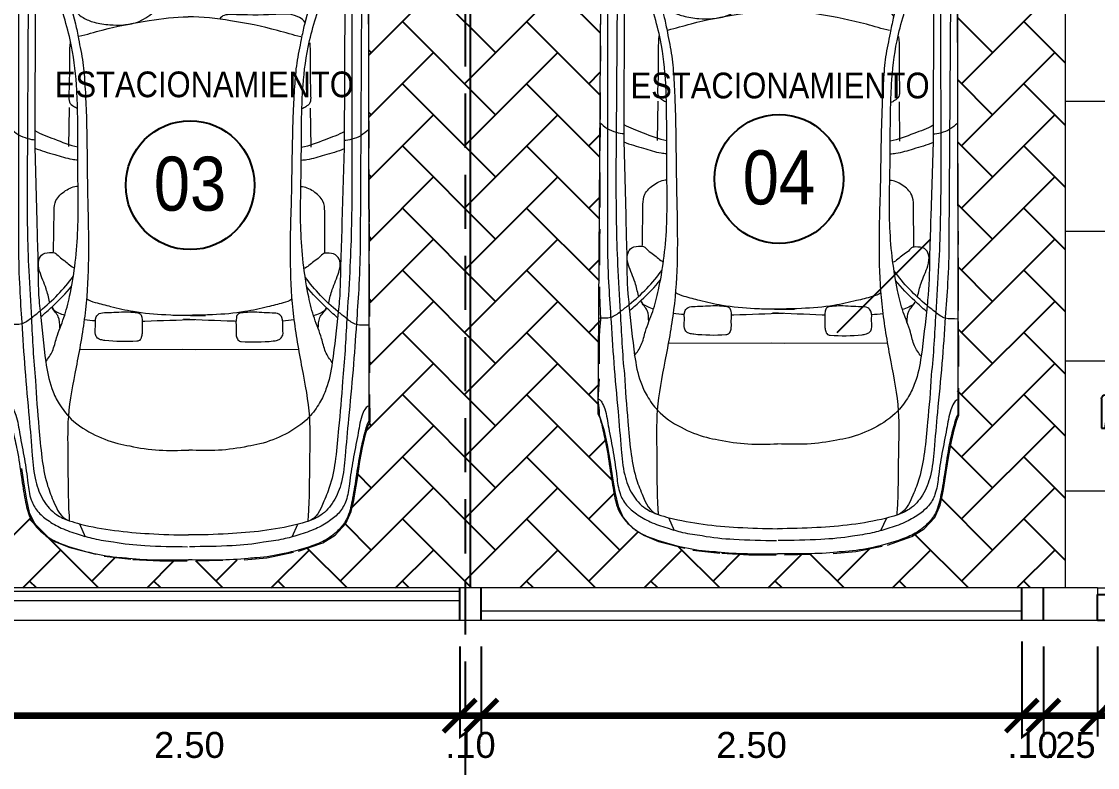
# Model space of a CAD drawing. Header units: millimetres. Extents: x 2204.1 to 2242.3, y 1175.1 to 1221.8.
# Drawn here: x 2216.669 to 2221.645, y 1188.809 to 1192.257 of the extents above; entities that cross this region are included whole.
import ezdxf
from ezdxf.enums import TextEntityAlignment as Align

# ---------------------------------------------------------------- set-up
doc = ezdxf.new("R2010")
doc.units = ezdxf.units.MM
doc.linetypes.add('HIDDEN', pattern=[0.375, 0.25, -0.125])
doc.linetypes.add('HIDDEN2', pattern=[0.1875, 0.125, -0.0625])
for name, color, linetype, lineweight in [('01', 1, 'Continuous', 5), ('CLOSETS', 253, 'Continuous', 18), ('mobiliario', 2, 'Continuous', 18), ('pozos de luz', 4, 'Continuous', 5), ('puertas', 2, 'Continuous', 13)]:
    doc.layers.add(name, color=color, linetype=linetype, lineweight=lineweight)
for name, color, linetype in [('04', 4, 'Continuous'), ('08', 5, 'Continuous'), ('DETALLES PUERTAS', 8, 'Continuous'), ('muros', 1, 'Continuous'), ('Textura LINEAS', 253, 'HIDDEN2')]:
    doc.layers.add(name, color=color, linetype=linetype)
doc.styles.add('ARVIM', font='framd.ttf', dxfattribs={"width": 0.9, "height": 0.2})
doc.styles.add('ROMAND', font='arial.ttf')
doc.dimstyles.new('ARVIM', dxfattribs={"dimscale": 0.12, "dimtxt": 1, "dimasz": 1.25, "dimexe": 0.8, "dimexo": 1, "dimtad": 2, "dimtih": 1, "dimtoh": 1, "dimzin": 4, "dimdsep": 46, "dimtxsty": 'ROMAND', "dimblk": 'ARCHTICK', "dimcen": 0, "dimdle": 1, "dimclrd": 1, "dimclre": 1, "dimclrt": 251, "dimadec": 0, "dimazin": 0, "dimtfac": 1, "dimtix": 1, "dimtmove": 0, "dimatfit": 3, "dimldrblk": 'ARCHTICK', "dimfxl": 1, "dimarcsym": 0})

# ---------------------------------------------------------------- blocks, each defined once
blk = doc.blocks.new('audi a4 p')
at = {"color": 0}
for p, q in [((-0.8495, 0.8592), (1.2533, 0.8665)), ((-0.8821, 0.7783), (0.1313, 0.7819)), ((-0.864, 0.8261), (0.4209, 0.8224)), ((-0.9255, 0.7452), (-0.0605, 0.7452)), ((-0.0605, 0.7452), (0.2978, 0.7341)), ((-1.2465, 0.7063), (-0.654, 0.5515)), ((0.4433, 0.6531), (0.2443, 0.6518)), ((-0.252, 0.5809), (-0.0633, 0.5835)), ((0.9108, 0.5278), (0.9108, -0.0304)), ((1.7514, 0.5246), (1.8134, 0.4971)), ((0.9108, -0.5278), (0.9108, 0.0304)), ((1.7514, -0.5246), (1.8134, -0.4971)), ((-1.2465, -0.7063), (-0.654, -0.5515)), ((-0.252, -0.5809), (-0.0633, -0.5835)), ((0.4433, -0.6531), (0.2443, -0.6518)), ((-0.9255, -0.7452), (-0.0605, -0.7452)), ((-0.0605, -0.7452), (0.2978, -0.7341)), ((-0.8821, -0.7783), (0.1313, -0.7819)), ((-0.864, -0.8261), (0.4209, -0.8224)), ((-0.8495, -0.8592), (1.2533, -0.8665))]:
    blk.add_line(p, q, dxfattribs=at)
for points, knots in [([(-0.1491, 0.8616), (-0.1389, 0.8499), (-0.1166, 0.8254), (-0.1026, 0.7842), (-0.0957, 0.7556), (-0.0959, 0.7427)], [1.808086, 1.808086, 1.808086, 1.808086, 2.918874, 4.131288, 5.10151, 5.10151, 5.10151, 5.10151]), ([(0.7927, 0.866), (0.791, 0.8458), (0.797, 0.8049), (0.7602, 0.7581), (0.6915, 0.6709), (0.6232, 0.6028), (0.5613, 0.5588)], [0, 0, 0, 0, 0.0597371, 0.1139981, 0.1672498, 0.3938869, 0.3938869, 0.3938869, 0.3938869]), ([(1.1815, 0.8634), (1.1847, 0.8567), (1.2004, 0.8437), (1.2477, 0.8252), (1.3308, 0.8133), (1.439, 0.7898), (1.5441, 0.7753), (1.6319, 0.7649), (1.6948, 0.7298), (1.7382, 0.6763), (1.776, 0.6104), (1.8014, 0.5342), (1.8258, 0.451), (1.8341, 0.3935), (1.838, 0.3618)], [0, 0, 0, 0, 0.0219205, 0.0572122, 0.1522539, 0.2718866, 0.3894011, 0.4710097, 0.5346344, 0.5986698, 0.6733118, 0.758696, 0.8351341, 0.9293726, 0.9293726, 0.9293726, 0.9293726]), ([(1.2533, 0.8665), (1.2693, 0.8564), (1.3191, 0.8448), (1.4094, 0.8219), (1.5212, 0.8071), (1.6299, 0.7894), (1.7168, 0.771), (1.7801, 0.7247), (1.8262, 0.6669), (1.8636, 0.5753), (1.894, 0.4633), (1.9118, 0.3601), (1.9146, 0.3017), (1.9155, 0.2882)], [0, 0, 0, 0, 0.056668, 0.14946, 0.28161, 0.392935, 0.481686, 0.542967, 0.622845, 0.69797, 0.833643, 0.965665, 1.00577, 1.00577, 1.00577, 1.00577]), ([(0.1313, 0.7819), (0.2661, 0.7819), (0.4773, 0.778), (0.7875, 0.7573), (0.9636, 0.7498), (1.0628, 0.7387)], [0, 0, 0, 0, 0.4042759, 0.6333827, 0.9326252, 0.9326252, 0.9326252, 0.9326252]), ([(0.4209, 0.8224), (0.4872, 0.8222), (0.6083, 0.8179), (0.8036, 0.8042), (1.0114, 0.7909), (1.2243, 0.7703), (1.4042, 0.7547), (1.54, 0.7434), (1.6397, 0.7047), (1.708, 0.6461), (1.7367, 0.5787), (1.7779, 0.4319), (1.798, 0.2378), (1.8037, 0.0635), (1.8037, 0)], [0, 0, 0, 0, 0.198873, 0.363323, 0.587433, 0.823543, 1.004622, 1.129816, 1.230113, 1.320655, 1.388577, 1.443334, 1.771447, 1.958652, 1.958652, 1.958652, 1.958652]), ([(0.9721, 0.6897), (0.9562, 0.6775), (0.9206, 0.6527), (0.8443, 0.6376), (0.7596, 0.5997), (0.644, 0.5716), (0.5088, 0.5488), (0.3031, 0.5312), (0.0626, 0.5395), (-0.1671, 0.5374), (-0.3629, 0.5435), (-0.5625, 0.5648), (-0.8317, 0.6525), (-1.0359, 0.7056), (-1.1563, 0.7374)], [0, 0, 0, 0, 0.05975, 0.126928, 0.230034, 0.336675, 0.482225, 0.641324, 0.954906, 1.203173, 1.330375, 1.542773, 1.802261, 2.175545, 2.175545, 2.175545, 2.175545]), ([(-0.1398, 0.7453), (-0.1223, 0.7165), (-0.0996, 0.6455), (-0.0685, 0.5775), (-0.0623, 0.5379)], [0, 0, 0, 0, 0.1000351, 0.2184418, 0.2184418, 0.2184418, 0.2184418]), ([(-0.0561, 0.745), (-0.0428, 0.7143), (-0.0272, 0.6537), (-0.0042, 0.5851), (-0.0005, 0.5472), (0, 0.538)], [0, 0, 0, 0, 2.528586, 4.711885, 5.408215, 5.408215, 5.408215, 5.408215]), ([(0.2978, 0.7341), (0.3572, 0.7339), (0.4833, 0.7274), (0.6276, 0.7286), (0.7927, 0.7108), (0.9345, 0.6972), (1.0594, 0.676), (1.1002, 0.6599)], [0, 0, 0, 0, 0.1783018, 0.3787173, 0.431954, 0.6762374, 0.8077184, 0.8077184, 0.8077184, 0.8077184]), ([(0.6843, 0.6718), (0.663, 0.677), (0.6122, 0.6887), (0.5499, 0.7196), (0.4887, 0.732), (0.4465, 0.7054), (0.4465, 0.6719), (0.4464, 0.6425), (0.4699, 0.6267), (0.4888, 0.5918), (0.5151, 0.5701), (0.5201, 0.551)], [0, 0, 0, 0, 0.0655106, 0.1550445, 0.2094604, 0.2438604, 0.287164, 0.3001388, 0.3275984, 0.3616951, 0.4200969, 0.4200969, 0.4200969, 0.4200969]), ([(1.0628, 0.7387), (1.1386, 0.7357), (1.2624, 0.7234), (1.4276, 0.7099), (1.5478, 0.689), (1.6484, 0.6493), (1.7266, 0.6146), (1.7369, 0.5742)], [0, 0, 0, 0, 0.2277977, 0.3719478, 0.4996814, 0.5863441, 0.709615, 0.709615, 0.709615, 0.709615]), ([(0.7552, 0.7137), (0.7395, 0.6947), (0.693, 0.6434), (0.6428, 0.5939), (0.6076, 0.5661)], [0, 0, 0, 0, 1.868162, 5.271297, 5.271297, 5.271297, 5.271297]), ([(0.2443, 0.6518), (0.2281, 0.6517), (0.1881, 0.6463), (0.1468, 0.5992), (0.1262, 0.5577), (0.1267, 0.5363)], [0, 0, 0, 0, 0.0486628, 0.1144515, 0.1777721, 0.1777721, 0.1777721, 0.1777721]), ([(0.7116, 0.6594), (0.7237, 0.6549), (0.736, 0.6315), (0.7446, 0.6091), (0.7479, 0.5992)], [0, 0, 0, 0, 0.983949, 1.771691, 1.771691, 1.771691, 1.771691]), ([(0.8083, 0.6219), (0.7905, 0.6234), (0.7521, 0.6214), (0.7277, 0.6524), (0.7116, 0.6594)], [0, 0, 0, 0, 0.0535488, 0.1060573, 0.1060573, 0.1060573, 0.1060573]), ([(1.1002, 0.6599), (1.1232, 0.6526), (1.1709, 0.629), (1.2528, 0.5714), (1.3203, 0.4695), (1.3613, 0.3665), (1.3735, 0.3037), (1.3765, 0.2843)], [0, 0, 0, 0, 0.0720749, 0.1581284, 0.2958089, 0.4262456, 0.4842292, 0.4842292, 0.4842292, 0.4842292]), ([(-0.654, 0.5515), (-0.6303, 0.5453), (-0.5683, 0.5342), (-0.4694, 0.5124), (-0.352, 0.5037), (-0.1449, 0.4936), (0.1408, 0.4931), (0.4689, 0.4808), (0.7523, 0.4976), (0.9949, 0.5425), (1.2253, 0.5883), (1.465, 0.5795), (1.6324, 0.5819), (1.7289, 0.5745), (1.7369, 0.5742)], [0, 0, 0, 0, 0.073325, 0.188896, 0.303039, 0.425821, 0.811242, 1.159737, 1.41058, 1.660623, 1.899627, 2.11145, 2.377727, 2.401703, 2.401703, 2.401703, 2.401703]), ([(-0.5666, 0.5771), (-0.5241, 0.5811), (-0.4371, 0.5785), (-0.3441, 0.5811), (-0.2767, 0.5835), (-0.2582, 0.561), (-0.2507, 0.5465), (-0.248, 0.5402)], [0, 0, 0, 0, 3.267856, 6.568708, 7.399663, 8.099385, 8.621705, 8.621705, 8.621705, 8.621705]), ([(-0.6654, 0.5528), (-0.6749, 0.5472), (-0.6928, 0.5238), (-0.7075, 0.4718), (-0.6961, 0.3601), (-0.6996, 0.2589), (-0.7009, 0.1651), (-0.687, 0.1489), (-0.6793, 0.1423)], [0, 0, 0, 0, 0.842998, 2.122875, 3.997599, 9.174838, 10.012722, 10.751336, 10.751336, 10.751336, 10.751336]), ([(-0.5943, 0.5339), (-0.6034, 0.4964), (-0.6368, 0.3857), (-0.6729, 0.205), (-0.6896, 0.0597), (-0.6896, -0.0089)], [0, 0, 0, 0, 0.1139079, 0.3411539, 0.543502, 0.543502, 0.543502, 0.543502]), ([(0.6677, 0.4949), (0.677, 0.4828), (0.6893, 0.4424), (0.7081, 0.3673), (0.7341, 0.2545), (0.7467, 0.1012), (0.7474, -0.0151), (0.7478, -0.079)], [0, 0, 0, 0, 0.0451009, 0.1211996, 0.2308505, 0.385263, 0.5739042, 0.5739042, 0.5739042, 0.5739042]), ([(0.731, 0.3011), (0.731, 0.334), (0.7358, 0.3761), (0.7345, 0.4305), (0.7624, 0.4556), (0.8001, 0.4473), (0.8355, 0.4559), (0.8582, 0.4423), (0.8669, 0.4245), (0.8749, 0.3609), (0.8757, 0.301), (0.8709, 0.2388), (0.8551, 0.2286), (0.8321, 0.2252), (0.7988, 0.2275), (0.7673, 0.2233), (0.735, 0.2342), (0.7335, 0.2669), (0.731, 0.2875), (0.731, 0.3011)], [0, 0, 0, 0, 0.0969044, 0.1295913, 0.1506192, 0.1985921, 0.2360698, 0.2557908, 0.2719711, 0.2929882, 0.44406, 0.4519132, 0.4720918, 0.4918599, 0.5228758, 0.5707096, 0.5892096, 0.6145759, 0.654681, 0.654681, 0.654681, 0.654681]), ([(1.838, 0.3618), (1.8481, 0.3119), (1.8577, 0.1924), (1.8602, 0.0731), (1.8602, 0.0046)], [0, 0, 0, 0, 0.1502861, 0.3522699, 0.3522699, 0.3522699, 0.3522699]), ([(1.3765, 0.2843), (1.3861, 0.2377), (1.4005, 0.143), (1.3966, 0.0476), (1.3959, 0)], [0, 0, 0, 0, 0.140379, 0.2808468, 0.2808468, 0.2808468, 0.2808468]), ([(0.7753, 0.2256), (0.7752, 0.2214), (0.7726, 0.1372), (0.7693, 0.0529), (0.7662, -0.0272)], [11.235438, 11.235438, 11.235438, 11.235438, 11.552536, 17.586883, 17.586883, 17.586883, 17.586883]), ([(0.6677, -0.4949), (0.677, -0.4828), (0.6893, -0.4424), (0.7081, -0.3673), (0.7341, -0.2545), (0.7467, -0.1012), (0.7474, 0.0151), (0.7478, 0.079)], [0, 0, 0, 0, 0.0451009, 0.1211996, 0.2308505, 0.385263, 0.5739042, 0.5739042, 0.5739042, 0.5739042]), ([(0.4209, -0.8224), (0.4872, -0.8222), (0.6083, -0.8179), (0.8036, -0.8042), (1.0114, -0.7909), (1.2243, -0.7703), (1.4042, -0.7547), (1.54, -0.7434), (1.6397, -0.7047), (1.708, -0.6461), (1.7367, -0.5787), (1.7779, -0.4319), (1.798, -0.2378), (1.8037, -0.0635), (1.8037, 0)], [0, 0, 0, 0, 0.198873, 0.363323, 0.587433, 0.823543, 1.004622, 1.129816, 1.230113, 1.320655, 1.388577, 1.443334, 1.771447, 1.958652, 1.958652, 1.958652, 1.958652]), ([(0.7753, -0.2256), (0.7752, -0.2214), (0.7726, -0.1372), (0.7693, -0.0529), (0.7662, 0.0272)], [11.235438, 11.235438, 11.235438, 11.235438, 11.552536, 17.586883, 17.586883, 17.586883, 17.586883]), ([(1.3765, -0.2843), (1.3861, -0.2377), (1.4005, -0.143), (1.3966, -0.0476), (1.3959, 0)], [0, 0, 0, 0, 0.140379, 0.2808468, 0.2808468, 0.2808468, 0.2808468]), ([(-0.5943, -0.5339), (-0.6034, -0.4964), (-0.637, -0.3858), (-0.6709, -0.2107), (-0.6896, -0.0716), (-0.6896, -0.0089)], [0, 0, 0, 0, 0.1139079, 0.3411539, 0.5260188, 0.5260188, 0.5260188, 0.5260188]), ([(1.838, -0.3618), (1.8481, -0.3119), (1.8577, -0.1924), (1.8602, -0.0731), (1.8602, -0.0046)], [0, 0, 0, 0, 0.1502861, 0.3522699, 0.3522699, 0.3522699, 0.3522699]), ([(-0.8237, -0.2885), (-0.8261, -0.3017), (-0.8143, -0.2291), (-0.7974, -0.2089), (-0.7717, -0.1732), (-0.7424, -0.1637), (-0.7108, -0.1695), (-0.6898, -0.2049), (-0.6593, -0.2508), (-0.6482, -0.3162), (-0.6487, -0.3891), (-0.6581, -0.4558), (-0.6789, -0.5106), (-0.7046, -0.5443), (-0.7325, -0.5553), (-0.753, -0.5507), (-0.7716, -0.5441), (-0.7859, -0.5231), (-0.8109, -0.4874), (-0.8259, -0.4076), (-0.8351, -0.3761), (-0.8214, -0.2758), (-0.8237, -0.2885)], [0, 0, 0, 0, 0.03969, 0.089634, 0.13125, 0.1542862, 0.1797268, 0.2207266, 0.2680991, 0.3447665, 0.4095645, 0.4843001, 0.541515, 0.5817687, 0.6060665, 0.6262474, 0.6436722, 0.6634686, 0.6988791, 0.7758465, 0.8696394, 0.907731, 0.907731, 0.907731, 0.907731]), ([(0.731, -0.3011), (0.731, -0.334), (0.7358, -0.3761), (0.7345, -0.4305), (0.7624, -0.4556), (0.8001, -0.4473), (0.8355, -0.4559), (0.8582, -0.4423), (0.8669, -0.4245), (0.8749, -0.3609), (0.8757, -0.301), (0.8709, -0.2388), (0.8551, -0.2286), (0.8321, -0.2252), (0.7988, -0.2275), (0.7673, -0.2233), (0.735, -0.2342), (0.7335, -0.2669), (0.731, -0.2875), (0.731, -0.3011)], [0, 0, 0, 0, 0.0969044, 0.1295913, 0.1506192, 0.1985921, 0.2360698, 0.2557908, 0.2719711, 0.2929882, 0.44406, 0.4519132, 0.4720918, 0.4918599, 0.5228758, 0.5707096, 0.5892096, 0.6145759, 0.654681, 0.654681, 0.654681, 0.654681]), ([(1.1002, -0.6599), (1.1232, -0.6526), (1.1709, -0.629), (1.2528, -0.5714), (1.3203, -0.4695), (1.3613, -0.3665), (1.3735, -0.3037), (1.3765, -0.2843)], [0, 0, 0, 0, 0.0720749, 0.1581284, 0.2958089, 0.4262456, 0.4842292, 0.4842292, 0.4842292, 0.4842292]), ([(1.2533, -0.8665), (1.2693, -0.8564), (1.3191, -0.8448), (1.4094, -0.8219), (1.5212, -0.8071), (1.6299, -0.7894), (1.7168, -0.771), (1.7801, -0.7247), (1.8262, -0.6669), (1.8636, -0.5753), (1.894, -0.4633), (1.9118, -0.3601), (1.9146, -0.3017), (1.9155, -0.2882)], [0, 0, 0, 0, 0.056668, 0.14946, 0.28161, 0.392935, 0.481686, 0.542967, 0.622845, 0.69797, 0.833643, 0.965665, 1.00577, 1.00577, 1.00577, 1.00577]), ([(1.1815, -0.8634), (1.1847, -0.8567), (1.2004, -0.8437), (1.2477, -0.8252), (1.3308, -0.8133), (1.439, -0.7898), (1.5441, -0.7753), (1.6319, -0.7649), (1.6948, -0.7298), (1.7382, -0.6763), (1.776, -0.6104), (1.8014, -0.5342), (1.8258, -0.451), (1.8341, -0.3935), (1.838, -0.3618)], [0, 0, 0, 0, 0.0219205, 0.0572122, 0.1522539, 0.2718866, 0.3894011, 0.4710097, 0.5346344, 0.5986698, 0.6733118, 0.758696, 0.8351341, 0.9293726, 0.9293726, 0.9293726, 0.9293726]), ([(-0.654, -0.5515), (-0.6303, -0.5453), (-0.5683, -0.5342), (-0.4694, -0.5124), (-0.352, -0.5037), (-0.1449, -0.4936), (0.1408, -0.4931), (0.4689, -0.4808), (0.7523, -0.4976), (0.9949, -0.5425), (1.2253, -0.5883), (1.465, -0.5795), (1.6324, -0.5819), (1.7289, -0.5745), (1.7369, -0.5742)], [0, 0, 0, 0, 0.073325, 0.188896, 0.303039, 0.425821, 0.811242, 1.159737, 1.41058, 1.660623, 1.899627, 2.11145, 2.377727, 2.401703, 2.401703, 2.401703, 2.401703]), ([(0.9721, -0.6897), (0.9562, -0.6775), (0.9206, -0.6527), (0.8443, -0.6376), (0.7596, -0.5997), (0.644, -0.5716), (0.5088, -0.5488), (0.3031, -0.5312), (0.0626, -0.5395), (-0.1671, -0.5374), (-0.3629, -0.5435), (-0.5625, -0.5648), (-0.8317, -0.6525), (-1.0359, -0.7056), (-1.1563, -0.7374)], [0, 0, 0, 0, 0.05975, 0.126928, 0.230034, 0.336675, 0.482225, 0.641324, 0.954906, 1.203173, 1.330375, 1.542773, 1.802261, 2.175545, 2.175545, 2.175545, 2.175545]), ([(-0.5666, -0.5771), (-0.5241, -0.5811), (-0.4371, -0.5785), (-0.3441, -0.5811), (-0.2767, -0.5835), (-0.2582, -0.561), (-0.2507, -0.5465), (-0.248, -0.5402)], [0, 0, 0, 0, 3.267856, 6.568708, 7.399663, 8.099385, 8.621705, 8.621705, 8.621705, 8.621705]), ([(-0.1398, -0.7453), (-0.1223, -0.7165), (-0.0996, -0.6455), (-0.0685, -0.5775), (-0.0623, -0.5379)], [0, 0, 0, 0, 0.1000351, 0.2184418, 0.2184418, 0.2184418, 0.2184418]), ([(-0.0561, -0.745), (-0.0428, -0.7143), (-0.0272, -0.6537), (-0.0042, -0.5851), (-0.0005, -0.5472), (0, -0.538)], [0, 0, 0, 0, 2.528586, 4.711885, 5.408215, 5.408215, 5.408215, 5.408215]), ([(0.2443, -0.6518), (0.2281, -0.6517), (0.1881, -0.6463), (0.1468, -0.5992), (0.1262, -0.5577), (0.1267, -0.5363)], [0, 0, 0, 0, 0.0486628, 0.1144515, 0.1777721, 0.1777721, 0.1777721, 0.1777721]), ([(0.6843, -0.6718), (0.663, -0.677), (0.6122, -0.6887), (0.5499, -0.7196), (0.4887, -0.732), (0.4465, -0.7054), (0.4465, -0.6719), (0.4464, -0.6425), (0.4699, -0.6267), (0.4888, -0.5918), (0.5151, -0.5701), (0.5201, -0.551)], [0, 0, 0, 0, 0.0655106, 0.1550445, 0.2094604, 0.2438604, 0.287164, 0.3001388, 0.3275984, 0.3616951, 0.4200969, 0.4200969, 0.4200969, 0.4200969]), ([(0.7927, -0.866), (0.791, -0.8458), (0.797, -0.8049), (0.7602, -0.7581), (0.6915, -0.6709), (0.6232, -0.6028), (0.5613, -0.5588)], [0, 0, 0, 0, 0.0597371, 0.1139981, 0.1672498, 0.3938869, 0.3938869, 0.3938869, 0.3938869]), ([(0.7552, -0.7137), (0.7395, -0.6947), (0.693, -0.6434), (0.6428, -0.5939), (0.6076, -0.5661)], [0, 0, 0, 0, 1.868162, 5.271297, 5.271297, 5.271297, 5.271297]), ([(0.7116, -0.6594), (0.7237, -0.6549), (0.736, -0.6315), (0.7446, -0.6091), (0.7479, -0.5992)], [0, 0, 0, 0, 0.983949, 1.771691, 1.771691, 1.771691, 1.771691]), ([(1.0628, -0.7387), (1.1386, -0.7357), (1.2624, -0.7234), (1.4276, -0.7099), (1.5478, -0.689), (1.6484, -0.6493), (1.7266, -0.6146), (1.7369, -0.5742)], [0, 0, 0, 0, 0.2277977, 0.3719478, 0.4996814, 0.5863441, 0.709615, 0.709615, 0.709615, 0.709615]), ([(0.2978, -0.7341), (0.3572, -0.7339), (0.4833, -0.7274), (0.6276, -0.7286), (0.7927, -0.7108), (0.9345, -0.6972), (1.0594, -0.676), (1.1002, -0.6599)], [0, 0, 0, 0, 0.1783018, 0.3787173, 0.431954, 0.6762374, 0.8077184, 0.8077184, 0.8077184, 0.8077184]), ([(0.8083, -0.6219), (0.7905, -0.6234), (0.7521, -0.6214), (0.7277, -0.6524), (0.7116, -0.6594)], [0, 0, 0, 0, 0.0535488, 0.1060573, 0.1060573, 0.1060573, 0.1060573]), ([(-0.1491, -0.8616), (-0.1389, -0.8499), (-0.1166, -0.8254), (-0.1026, -0.7842), (-0.0957, -0.7556), (-0.0959, -0.7427)], [1.808086, 1.808086, 1.808086, 1.808086, 2.918874, 4.131288, 5.10151, 5.10151, 5.10151, 5.10151]), ([(0.1313, -0.7819), (0.2661, -0.7819), (0.4773, -0.778), (0.7875, -0.7573), (0.9636, -0.7498), (1.0628, -0.7387)], [0, 0, 0, 0, 0.4042759, 0.6333827, 0.9326252, 0.9326252, 0.9326252, 0.9326252])]:
    blk.add_open_spline(points, degree=3, knots=knots, dxfattribs=at)
for points in [[(0.768, 0.5048), (0.7704, 0.487), (0.7721, 0.4691), (0.7734, 0.4511)], [(1.9155, 0.2882), (1.9272, 0.1928), (1.9241, 0.0961), (1.9241, 0)], [(1.9155, -0.2882), (1.9272, -0.1928), (1.9241, -0.0961), (1.9241, 0)], [(0.768, -0.5048), (0.7704, -0.487), (0.7721, -0.4691), (0.7734, -0.4511)]]:
    blk.add_open_spline(points, degree=3, dxfattribs=at)
blk = doc.blocks.new('_ARCHTICK')
at = {"color": 0, "linetype": 'ByBlock', "const_width": 0.15}
blk.add_lwpolyline([(-0.5, -0.5), (0.5, 0.5)], dxfattribs=at)
blk = doc.blocks.new('*D46')
at = {"layer": 'DEFPOINTS', "color": 0, "transparency": 16777216}
for p in [(2210.8453, 1189.6758), (2234.8453, 1189.6758), (2234.8453, 1187.9452)]:
    blk.add_point(p, dxfattribs=at)
at = {"layer": 'muros', "color": 1, "lineweight": -2, "transparency": 16777216}
for p, q in [((2210.7253, 1187.9452), (2234.9653, 1187.9452)), ((2210.8453, 1187.9572), (2210.8453, 1187.8492)), ((2234.8453, 1187.9572), (2234.8453, 1187.8492))]:
    blk.add_line(p, q, dxfattribs=at)
at = {"layer": 'muros', "color": 1, "lineweight": -2, "transparency": 16777216, "xscale": 0.15, "yscale": 0.15, "zscale": 0.15, "rotation": 180}
blk.add_blockref('_ARCHTICK', (2210.8453, 1187.9452), dxfattribs=at)
at = {"layer": 'muros', "color": 1, "lineweight": -2, "transparency": 16777216, "xscale": 0.15, "yscale": 0.15, "zscale": 0.15}
blk.add_blockref('_ARCHTICK', (2234.8453, 1187.9452), dxfattribs=at)
at = {"layer": 'muros', "color": 251, "lineweight": 200, "transparency": 16777216, "insert": (2222.8453, 1187.809), "char_height": 0.12, "attachment_point": 5, "style": 'ROMAND'}
blk.add_mtext('24.00', dxfattribs=at)
blk = doc.blocks.new('*D52')
at = {"layer": 'DEFPOINTS', "color": 0, "transparency": 16777216}
for p in [(2217.9561, 1189.6385), (2209.2676, 1189.4885), (2217.9561, 1189.4885)]:
    blk.add_point(p, dxfattribs=at)
at = {"layer": 'muros', "color": 1, "lineweight": -2, "transparency": 16777216}
for p, q in [((2209.2676, 1189.6385), (2209.2676, 1189.7885)), ((2209.2796, 1189.6385), (2209.1716, 1189.6385)), ((2209.2676, 1189.6385), (2209.2676, 1189.4885)), ((2209.2796, 1189.4885), (2209.1716, 1189.4885)), ((2209.2676, 1189.4885), (2209.2676, 1189.3385))]:
    blk.add_line(p, q, dxfattribs=at)
at = {"layer": 'muros', "color": 1, "lineweight": -2, "transparency": 16777216, "xscale": 0.15, "yscale": 0.15, "zscale": 0.15}
for p, rotation in [((2209.2676, 1189.6385), 270), ((2209.2676, 1189.4885), 90)]:
    blk.add_blockref('_ARCHTICK', p, dxfattribs=dict(at, rotation=rotation))
at = {"layer": 'muros', "color": 251, "lineweight": 200, "transparency": 16777216, "insert": (2209.087, 1189.5635), "char_height": 0.12, "attachment_point": 5, "style": 'ROMAND'}
blk.add_mtext('.15', dxfattribs=at)
blk = doc.blocks.new('*D73')
at = {"layer": 'DEFPOINTS', "color": 0, "transparency": 16777216}
for p in [(2216.1953, 1189.4885), (2218.6953, 1189.4885), (2218.6953, 1189.0485)]:
    blk.add_point(p, dxfattribs=at)
at = {"layer": 'muros', "color": 1, "lineweight": -2, "transparency": 16777216}
for p, q in [((2216.1953, 1189.3685), (2216.1953, 1188.9525)), ((2218.6953, 1189.3685), (2218.6953, 1188.9525)), ((2216.0753, 1189.0485), (2218.8153, 1189.0485))]:
    blk.add_line(p, q, dxfattribs=at)
at = {"layer": 'muros', "color": 1, "lineweight": -2, "transparency": 16777216, "xscale": 0.15, "yscale": 0.15, "zscale": 0.15, "rotation": 180}
blk.add_blockref('_ARCHTICK', (2216.1953, 1189.0485), dxfattribs=at)
at = {"layer": 'muros', "color": 1, "lineweight": -2, "transparency": 16777216, "xscale": 0.15, "yscale": 0.15, "zscale": 0.15}
blk.add_blockref('_ARCHTICK', (2218.6953, 1189.0485), dxfattribs=at)
at = {"layer": 'muros', "color": 251, "lineweight": 200, "transparency": 16777216, "insert": (2217.4453, 1188.9122), "char_height": 0.12, "attachment_point": 5, "style": 'ROMAND'}
blk.add_mtext('2.50', dxfattribs=at)
blk = doc.blocks.new('*D74')
at = {"layer": 'DEFPOINTS', "color": 0, "transparency": 16777216}
for p in [(2218.6953, 1189.4885), (2218.7953, 1189.4885), (2218.6953, 1189.0485)]:
    blk.add_point(p, dxfattribs=at)
at = {"layer": 'muros', "color": 1, "lineweight": -2, "transparency": 16777216}
for p, q in [((2218.6953, 1189.3685), (2218.6953, 1188.9525)), ((2218.7953, 1189.3685), (2218.7953, 1188.9525)), ((2218.6953, 1189.0485), (2218.5453, 1189.0485)), ((2218.7953, 1189.0485), (2218.6953, 1189.0485)), ((2218.7953, 1189.0485), (2218.9453, 1189.0485))]:
    blk.add_line(p, q, dxfattribs=at)
at = {"layer": 'muros', "color": 1, "lineweight": -2, "transparency": 16777216, "xscale": 0.15, "yscale": 0.15, "zscale": 0.15}
blk.add_blockref('_ARCHTICK', (2218.6953, 1189.0485), dxfattribs=at)
at = {"layer": 'muros', "color": 1, "lineweight": -2, "transparency": 16777216, "xscale": 0.15, "yscale": 0.15, "zscale": 0.15, "rotation": 180}
blk.add_blockref('_ARCHTICK', (2218.7953, 1189.0485), dxfattribs=at)
at = {"layer": 'muros', "color": 251, "lineweight": 200, "transparency": 16777216, "insert": (2218.7453, 1188.9122), "char_height": 0.12, "attachment_point": 5, "style": 'ROMAND'}
blk.add_mtext('.10', dxfattribs=at)
blk = doc.blocks.new('*D75')
at = {"layer": 'DEFPOINTS', "color": 0, "transparency": 16777216}
for p in [(2218.7953, 1189.4885), (2221.2953, 1189.511), (2221.2953, 1189.0485)]:
    blk.add_point(p, dxfattribs=at)
at = {"layer": 'muros', "color": 1, "lineweight": -2, "transparency": 16777216}
for p, q in [((2221.2953, 1189.391), (2221.2953, 1188.9525)), ((2218.7953, 1189.3685), (2218.7953, 1188.9525)), ((2218.6753, 1189.0485), (2221.4153, 1189.0485))]:
    blk.add_line(p, q, dxfattribs=at)
at = {"layer": 'muros', "color": 1, "lineweight": -2, "transparency": 16777216, "xscale": 0.15, "yscale": 0.15, "zscale": 0.15, "rotation": 180}
blk.add_blockref('_ARCHTICK', (2218.7953, 1189.0485), dxfattribs=at)
at = {"layer": 'muros', "color": 1, "lineweight": -2, "transparency": 16777216, "xscale": 0.15, "yscale": 0.15, "zscale": 0.15}
blk.add_blockref('_ARCHTICK', (2221.2953, 1189.0485), dxfattribs=at)
at = {"layer": 'muros', "color": 251, "lineweight": 200, "transparency": 16777216, "insert": (2220.0453, 1188.9122), "char_height": 0.12, "attachment_point": 5, "style": 'ROMAND'}
blk.add_mtext('2.50', dxfattribs=at)
blk = doc.blocks.new('*D76')
at = {"layer": 'DEFPOINTS', "color": 0, "transparency": 16777216}
for p in [(2221.2953, 1189.6758), (2221.3953, 1189.6758), (2221.3953, 1189.0485)]:
    blk.add_point(p, dxfattribs=at)
at = {"layer": 'muros', "color": 1, "lineweight": -2, "transparency": 16777216}
for p, q in [((2221.2953, 1189.0485), (2221.1453, 1189.0485)), ((2221.2953, 1189.0605), (2221.2953, 1188.9525)), ((2221.2953, 1189.0485), (2221.3953, 1189.0485)), ((2221.3953, 1189.0605), (2221.3953, 1188.9525)), ((2221.3953, 1189.0485), (2221.5453, 1189.0485))]:
    blk.add_line(p, q, dxfattribs=at)
at = {"layer": 'muros', "color": 1, "lineweight": -2, "transparency": 16777216, "xscale": 0.15, "yscale": 0.15, "zscale": 0.15}
blk.add_blockref('_ARCHTICK', (2221.2953, 1189.0485), dxfattribs=at)
at = {"layer": 'muros', "color": 1, "lineweight": -2, "transparency": 16777216, "xscale": 0.15, "yscale": 0.15, "zscale": 0.15, "rotation": 180}
blk.add_blockref('_ARCHTICK', (2221.3953, 1189.0485), dxfattribs=at)
at = {"layer": 'muros', "color": 251, "lineweight": 200, "transparency": 16777216, "insert": (2221.3453, 1188.9122), "char_height": 0.12, "attachment_point": 5, "style": 'ROMAND'}
blk.add_mtext('.10', dxfattribs=at)
blk = doc.blocks.new('*D77')
at = {"layer": 'DEFPOINTS', "color": 0, "transparency": 16777216}
for p in [(2221.3953, 1189.4885), (2221.6453, 1189.4885), (2221.6453, 1189.0485)]:
    blk.add_point(p, dxfattribs=at)
at = {"layer": 'muros', "color": 1, "lineweight": -2, "transparency": 16777216}
for p, q in [((2221.3953, 1189.3685), (2221.3953, 1188.9525)), ((2221.6453, 1189.3685), (2221.6453, 1188.9525)), ((2221.3953, 1189.0485), (2221.2453, 1189.0485)), ((2221.3953, 1189.0485), (2221.6453, 1189.0485)), ((2221.6453, 1189.0485), (2221.7953, 1189.0485))]:
    blk.add_line(p, q, dxfattribs=at)
at = {"layer": 'muros', "color": 1, "lineweight": -2, "transparency": 16777216, "xscale": 0.15, "yscale": 0.15, "zscale": 0.15}
blk.add_blockref('_ARCHTICK', (2221.3953, 1189.0485), dxfattribs=at)
at = {"layer": 'muros', "color": 1, "lineweight": -2, "transparency": 16777216, "xscale": 0.15, "yscale": 0.15, "zscale": 0.15, "rotation": 180}
blk.add_blockref('_ARCHTICK', (2221.6453, 1189.0485), dxfattribs=at)
at = {"layer": 'muros', "color": 251, "lineweight": 200, "transparency": 16777216, "insert": (2221.5203, 1188.9122), "char_height": 0.12, "attachment_point": 5, "style": 'ROMAND'}
blk.add_mtext('.25', dxfattribs=at)
blk = doc.blocks.new('p7')
at = {"layer": 'DETALLES PUERTAS', "color": 0, "linetype": 'ByBlock'}
for p, q in [((0.6139, 0.035), (0.6139, 0.635)), ((0.6139, 0.635), (0.6489, 0.635)), ((0.6489, 0.635), (0.6489, 0.035)), ((0.6089, 0.5832), (0.6089, 0.5432)), ((0.6139, 0.5832), (0.6089, 0.5832)), ((0.6539, 0.5832), (0.6489, 0.5832)), ((0.6539, 0.5432), (0.6539, 0.5832)), ((0.5739, 0.5632), (0.5739, 0.4832)), ((0.6089, 0.5732), (0.5839, 0.5732)), ((0.5839, 0.4832), (0.5939, 0.5532)), ((0.5939, 0.5532), (0.6089, 0.5532)), ((0.6539, 0.5732), (0.6789, 0.5732)), ((0.6689, 0.5532), (0.6539, 0.5532)), ((0.6789, 0.4832), (0.6689, 0.5532)), ((0.6889, 0.5632), (0.6889, 0.4832)), ((0.6089, 0.5432), (0.6139, 0.5432)), ((0.6489, 0.5432), (0.6539, 0.5432)), ((0.5739, 0.4832), (0.5839, 0.4832)), ((0.6889, 0.4832), (0.6789, 0.4832)), ((0.0489, 0.035), (0, 0.035)), ((0, 0.035), (0, -0.035)), ((0.0489, 0), (0.0489, 0.035)), ((0.6489, 0.035), (0.6139, 0.035)), ((0.6489, 0.035), (0.6489, 0)), ((0.7, 0.035), (0.6489, 0.035)), ((0.7, -0.035), (0.7, 0.035)), ((0.0589, 0), (0.0489, 0)), ((0.0589, -0.025), (0.0589, 0)), ((0.6389, 0), (0.6389, -0.025)), ((0.6489, 0), (0.6389, 0)), ((0.0489, -0.035), (0.0589, -0.025)), ((0.6389, -0.025), (0.6489, -0.035)), ((0, -0.035), (0.0489, -0.035)), ((0.6489, -0.035), (0.7, -0.035))]:
    blk.add_line(p, q, dxfattribs=at)
for centre, radius, start, end in [((0.6489, 0.035), 0.6, 93.3442, 180), ((0.5839, 0.5632), 0.01, 90, 180), ((0.6789, 0.5632), 0.01, 0, 90)]:
    blk.add_arc(centre, radius, start, end, dxfattribs=at)
blk = doc.blocks.new('*D140')
at = {"layer": 'DEFPOINTS', "color": 0, "transparency": 16777216}
for p in [(2221.6453, 1189.4885), (2222.8454, 1189.4885), (2222.8454, 1189.0485)]:
    blk.add_point(p, dxfattribs=at)
at = {"layer": 'muros', "color": 1, "lineweight": -2, "transparency": 16777216}
for p, q in [((2221.6453, 1189.3685), (2221.6453, 1188.9525)), ((2222.8454, 1189.3685), (2222.8454, 1188.9525)), ((2221.5253, 1189.0485), (2222.9654, 1189.0485))]:
    blk.add_line(p, q, dxfattribs=at)
at = {"layer": 'muros', "color": 1, "lineweight": -2, "transparency": 16777216, "xscale": 0.15, "yscale": 0.15, "zscale": 0.15, "rotation": 180}
blk.add_blockref('_ARCHTICK', (2221.6453, 1189.0485), dxfattribs=at)
at = {"layer": 'muros', "color": 1, "lineweight": -2, "transparency": 16777216, "xscale": 0.15, "yscale": 0.15, "zscale": 0.15}
blk.add_blockref('_ARCHTICK', (2222.8454, 1189.0485), dxfattribs=at)
at = {"layer": 'muros', "color": 251, "lineweight": 200, "transparency": 16777216, "insert": (2222.2453, 1188.9122), "char_height": 0.12, "attachment_point": 5, "style": 'ROMAND'}
blk.add_mtext('1.20', dxfattribs=at)

msp = doc.modelspace()

# ---------------------------------------------------------------- linework, layer by layer
at = {"layer": '01', "linetype": 'HIDDEN2'}
for points in [[(2219.3467, 1192.3685), (2219.3459, 1192.1346), (2219.3451, 1191.9292), (2219.3446, 1191.7836), (2219.3437, 1191.5218), (2219.3428, 1191.255), (2219.3419, 1190.9933), (2219.3464, 1190.8793), (2219.3413, 1190.8305), (2219.3412, 1190.7993), (2219.3405, 1190.6049), (2219.3343, 1190.5077), (2219.34, 1190.457), (2219.3399, 1190.4365), (2219.3617, 1190.3705), (2219.378, 1190.2998), (2219.3917, 1190.2193), (2219.4025, 1190.1467), (2219.4148, 1190.075), (2219.4279, 1190.0169), (2219.4521, 1189.9649), (2219.4769, 1189.9342), (2219.5065, 1189.9076), (2219.5499, 1189.8804), (2219.6156, 1189.8539), (2219.7744, 1189.8137), (2219.9074, 1189.7991), (2220.0337, 1189.7921), (2220.198, 1189.7921), (2220.4223, 1189.7976), (2220.5275, 1189.8071), (2220.6737, 1189.8371), (2220.7868, 1189.8766), (2220.8439, 1189.9123), (2220.8924, 1189.9649), (2220.9178, 1190.0212), (2220.929, 1190.071), (2220.9332, 1190.094), (2220.9461, 1190.1742), (2220.9577, 1190.2514), (2220.9699, 1190.3162), (2220.9841, 1190.3762), (2220.9941, 1190.414), (2221.0045, 1190.4365), (2221.0035, 1190.7444), (2221.0028, 1190.9217), (2221.0024, 1191.0389), (2221.0018, 1191.2258), (2221.0013, 1191.3598), (2221.0009, 1191.4758), (2220.9992, 1191.9542), (2220.9985, 1192.1591), (2220.9983, 1192.2172), (2220.9979, 1192.3278)], [(2216.668, 1190.1904), (2216.6788, 1190.1178), (2216.6911, 1190.046), (2216.7042, 1189.988), (2216.7284, 1189.936), (2216.7532, 1189.9052), (2216.7828, 1189.8786), (2216.8262, 1189.8515), (2216.8919, 1189.825), (2217.0507, 1189.7848), (2217.1837, 1189.7702), (2217.31, 1189.7632), (2217.4743, 1189.7632), (2217.6986, 1189.7687), (2217.8038, 1189.7781), (2217.95, 1189.8082), (2218.0631, 1189.8477), (2218.1202, 1189.8833), (2218.1687, 1189.936), (2218.1942, 1189.9923), (2218.2053, 1190.0421), (2218.2095, 1190.0651), (2218.2224, 1190.1452), (2218.234, 1190.2225), (2218.2462, 1190.2872), (2218.2604, 1190.3472), (2218.2704, 1190.385), (2218.2808, 1190.4076), (2218.2798, 1190.7155), (2218.2792, 1190.8928), (2218.2787, 1191.01), (2218.2781, 1191.1969), (2218.2776, 1191.3309), (2218.2772, 1191.4469), (2218.2755, 1191.9253), (2218.2748, 1192.1302), (2218.2746, 1192.1883), (2218.2742, 1192.2989)]]:
    msp.add_lwpolyline(points, dxfattribs=at)
at = {"layer": '04', "ltscale": 8}
for centre in [(2220.1723, 1191.529), (2217.4486, 1191.5001)]:
    msp.add_circle(centre, 0.2979, dxfattribs=at)
at = {"layer": '08', "color": 252, "linetype": 'HIDDEN'}
msp.add_line((2218.7225, 1185.6733), (2218.7225, 1218.4182), dxfattribs=at)
at = {"layer": 'CLOSETS'}
for p, q in [((2221.4953, 1194.4884), (2221.4953, 1189.6385)), ((2221.4953, 1191.8881), (2224.1953, 1191.8884)), ((2221.4953, 1191.2881), (2224.1953, 1191.2884)), ((2221.4953, 1190.6881), (2224.1953, 1190.6884)), ((2221.4953, 1190.0881), (2224.1953, 1190.0884)), ((2221.6453, 1189.6385), (2215.7837, 1189.6385)), ((2221.6453, 1189.6385), (2222.8454, 1189.6386)), ((2221.6453, 1189.6385), (2221.6453, 1189.4885)), ((2221.6453, 1189.4885), (2210.9953, 1189.4885))]:
    msp.add_line(p, q, dxfattribs=at)
for points in [[(2218.6953, 1189.5785), (2216.1953, 1189.5785), (2216.1953, 1189.6236), (2218.6953, 1189.6236)], [(2221.2953, 1189.4885), (2218.7953, 1189.4885), (2218.7953, 1189.5335), (2221.2953, 1189.5335)]]:
    msp.add_lwpolyline(points, close=True, dxfattribs=at)
at = {"layer": 'muros'}
for p, q in [((2218.6953, 1189.4885), (2218.6953, 1189.6385)), ((2218.7953, 1189.4885), (2218.7953, 1189.6385)), ((2221.2953, 1189.4885), (2221.2953, 1189.6385)), ((2221.3953, 1189.4885), (2221.3953, 1189.6385))]:
    msp.add_line(p, q, dxfattribs=at)
at = {"layer": 'muros', "lineweight": 200}
msp.add_line((2210.8453, 1189.0485), (2234.8453, 1189.0485), dxfattribs=at)
at = {"layer": 'Textura LINEAS', "color": 8, "linetype": 'Continuous', "ltscale": 8}
for p, q in [((2218.7451, 1189.6385), (2218.7451, 1194.4885)), ((2218.8614, 1192.1128), (2218.4303, 1192.5439)), ((2219.3461, 1192.2028), (2219.0051, 1192.5439)), ((2218.2749, 1192.1011), (2218.574, 1192.4002)), ((2218.7177, 1191.9691), (2219.1487, 1192.4002)), ((2221.0166, 1191.9691), (2221.4477, 1192.4002)), ((2221.1603, 1192.1128), (2220.9981, 1192.275)), ((2218.8614, 1191.8255), (2218.4303, 1192.2565)), ((2219.3451, 1191.9165), (2219.0051, 1192.2565)), ((2221.4953, 1192.0652), (2221.304, 1192.2565)), ((2218.2866, 1192.1128), (2218.2748, 1192.1246)), ((2218.2759, 1191.8147), (2218.574, 1192.1128)), ((2218.7177, 1191.6818), (2219.1487, 1192.1128)), ((2221.0166, 1191.6818), (2221.4477, 1192.1128)), ((2219.2924, 1191.9691), (2219.3455, 1192.0222)), ((2218.8614, 1191.5381), (2218.4303, 1191.9691)), ((2219.3441, 1191.6301), (2219.0051, 1191.9691)), ((2221.1603, 1191.8255), (2220.9991, 1191.9867)), ((2221.4953, 1191.7779), (2221.304, 1191.9691)), ((2218.2866, 1191.8255), (2218.2759, 1191.8362)), ((2218.2769, 1191.5284), (2218.574, 1191.8255)), ((2218.7177, 1191.3944), (2219.1487, 1191.8255)), ((2221.0166, 1191.3944), (2221.4477, 1191.8255)), ((2219.2924, 1191.6818), (2219.3445, 1191.7338)), ((2218.8614, 1191.2507), (2218.4303, 1191.6818)), ((2219.3431, 1191.3437), (2219.0051, 1191.6818)), ((2221.1603, 1191.5381), (2221.0001, 1191.6983)), ((2221.4953, 1191.4905), (2221.304, 1191.6818)), ((2218.2866, 1191.5381), (2218.2769, 1191.5479)), ((2218.2779, 1191.242), (2218.574, 1191.5381)), ((2218.7177, 1191.107), (2219.1487, 1191.5381)), ((2221.0166, 1191.107), (2221.4477, 1191.5381)), ((2219.2924, 1191.3944), (2219.3434, 1191.4454)), ((2218.8614, 1190.9633), (2218.4303, 1191.3944)), ((2219.3421, 1191.0574), (2219.0051, 1191.3944)), ((2221.1603, 1191.2507), (2221.0011, 1191.4099)), ((2221.4953, 1191.2031), (2221.304, 1191.3944)), ((2218.2866, 1191.2507), (2218.2779, 1191.2595)), ((2218.2789, 1190.9556), (2218.574, 1191.2507)), ((2218.7177, 1190.8197), (2219.1487, 1191.2507)), ((2220.4419, 1190.8197), (2220.873, 1191.2507)), ((2221.0166, 1190.8197), (2221.4477, 1191.2507)), ((2219.2924, 1191.107), (2219.3424, 1191.157)), ((2221.1603, 1190.9633), (2221.0021, 1191.1215)), ((2218.8614, 1190.676), (2218.4303, 1191.107)), ((2219.3411, 1190.771), (2219.0051, 1191.107)), ((2221.4953, 1190.9158), (2221.304, 1191.107)), ((2218.2866, 1190.9633), (2218.2789, 1190.9711)), ((2218.2799, 1190.6693), (2218.574, 1190.9633)), ((2218.7177, 1190.5323), (2219.1487, 1190.9633)), ((2221.0166, 1190.5323), (2221.4477, 1190.9633)), ((2219.2924, 1190.8197), (2219.3458, 1190.873)), ((2221.1603, 1190.676), (2221.0032, 1190.8332)), ((2218.8614, 1190.3886), (2218.4303, 1190.8197)), ((2219.3365, 1190.4882), (2219.0051, 1190.8197)), ((2221.4953, 1190.6284), (2221.304, 1190.8197)), ((2218.2659, 1190.3678), (2218.574, 1190.676)), ((2218.2866, 1190.676), (2218.2799, 1190.6827)), ((2218.7177, 1190.2449), (2219.1487, 1190.676)), ((2221.0166, 1190.2449), (2221.4477, 1190.676)), ((2219.2924, 1190.5323), (2219.3388, 1190.5787)), ((2218.8614, 1190.1012), (2218.4303, 1190.5323)), ((2219.405, 1190.1324), (2219.0051, 1190.5323)), ((2221.1603, 1190.3886), (2220.9985, 1190.5504)), ((2221.4953, 1190.341), (2221.304, 1190.5323)), ((2218.1989, 1190.0135), (2218.574, 1190.3886)), ((2218.2866, 1190.3886), (2218.2767, 1190.3986)), ((2218.7177, 1189.9576), (2219.1487, 1190.3886)), ((2221.0166, 1189.9576), (2221.4477, 1190.3886)), ((2219.2924, 1190.2449), (2219.3723, 1190.3248)), ((2221.1603, 1190.1012), (2220.966, 1190.2956)), ((2218.8614, 1189.8139), (2218.4303, 1190.2449)), ((2219.4361, 1189.8139), (2219.0051, 1190.2449)), ((2221.4953, 1190.0537), (2221.304, 1190.2449)), ((2218.2866, 1190.1012), (2218.2251, 1190.1628)), ((2218.143, 1189.6702), (2218.574, 1190.1012)), ((2218.7177, 1189.6702), (2219.1487, 1190.1012)), ((2219.2924, 1189.9576), (2219.414, 1190.0792)), ((2221.0166, 1189.6702), (2221.4477, 1190.1012)), ((2221.1603, 1189.8139), (2220.9243, 1190.0499)), ((2216.4188, 1189.6702), (2216.7145, 1189.9659)), ((2217.0252, 1189.6385), (2216.7061, 1189.9576)), ((2218.2866, 1189.8139), (2218.1667, 1189.9338)), ((2218.7494, 1189.6385), (2218.4303, 1189.9576)), ((2219.3241, 1189.6385), (2219.0051, 1189.9576)), ((2221.4953, 1189.7663), (2221.304, 1189.9576)), ((2219.2924, 1189.6702), (2219.5208, 1189.8986)), ((2221.0483, 1189.6385), (2220.8012, 1189.8856)), ((2219.8989, 1189.6385), (2219.7064, 1189.8309)), ((2216.6744, 1189.6385), (2216.8498, 1189.8139)), ((2216.9935, 1189.6702), (2217.1024, 1189.7791)), ((2217.8239, 1189.6385), (2217.9993, 1189.8139)), ((2218.1747, 1189.6385), (2217.9907, 1189.8224)), ((2218.3986, 1189.6385), (2218.574, 1189.8139)), ((2218.9734, 1189.6385), (2219.1487, 1189.8139)), ((2219.5481, 1189.6385), (2219.7235, 1189.8139)), ((2219.8672, 1189.6702), (2219.9914, 1189.7944)), ((2220.1228, 1189.6385), (2220.2784, 1189.7941)), ((2220.4736, 1189.6385), (2220.3171, 1189.795)), ((2220.4419, 1189.6702), (2220.5921, 1189.8203)), ((2220.5856, 1189.8139), (2220.5813, 1189.8181)), ((2220.6976, 1189.6385), (2220.873, 1189.8139)), ((2221.2723, 1189.6385), (2221.4477, 1189.8139)), ((2217.2492, 1189.6385), (2217.3738, 1189.7632)), ((2217.5999, 1189.6385), (2217.4752, 1189.7632)), ((2217.5682, 1189.6702), (2217.6659, 1189.7679)), ((2216.7378, 1189.6385), (2216.7061, 1189.6702)), ((2217.3126, 1189.6385), (2217.2809, 1189.6702)), ((2217.8873, 1189.6385), (2217.8556, 1189.6702)), ((2218.462, 1189.6385), (2218.4303, 1189.6702)), ((2219.0368, 1189.6385), (2219.0051, 1189.6702)), ((2219.6115, 1189.6385), (2219.5798, 1189.6702)), ((2220.1862, 1189.6385), (2220.1545, 1189.6702)), ((2220.761, 1189.6385), (2220.7293, 1189.6702)), ((2221.3357, 1189.6385), (2221.304, 1189.6702))]:
    msp.add_line(p, q, dxfattribs=at)

# ---------------------------------------------------------------- block references
at = {"layer": 'mobiliario', "xscale": 0.9605289415591256, "yscale": 0.9605289415591256, "zscale": 0.9605289415591256, "rotation": 269.844185923587}
for p in [(2220.1696, 1191.645), (2217.4459, 1191.6161)]:
    msp.add_blockref('audi a4 p', p, dxfattribs=at)
at = {"layer": 'puertas', "xscale": -1.714075644279644, "yscale": 1.714075644279644, "zscale": 1.714075644279644}
msp.add_blockref('p7', (2222.8451, 1189.5485), dxfattribs=at)

# ---------------------------------------------------------------- texts
at = {"layer": 'pozos de luz', "style": 'ARVIM', "width": 0.9}
for p in [(2217.5145, 1191.9067), (2220.1773, 1191.9014)]:
    msp.add_text('ESTACIONAMIENTO', height=0.118865, rotation=360, dxfattribs=at).set_placement(p, align=Align.CENTER)
for s, p in [('03', (2217.4481, 1191.3822)), ('04', (2220.1718, 1191.4112))]:
    msp.add_text(s, height=0.24994, dxfattribs=at).set_placement(p, align=Align.CENTER)

# ---------------------------------------------------------------- dimensions: what is measured, and where the dimension line sits
at = {"layer": 'muros', "lineweight": 200}
dim = msp.add_linear_dim(base=(2209.2676, 1189.4885), p1=(2217.9561, 1189.6385), p2=(2217.9561, 1189.4885), angle=90, dimstyle='ARVIM', override={"dimfxl": 0.1, "dimfxlon": 1}, dxfattribs=at)
dim.commit()
dim.dimension.update_dxf_attribs({"geometry": '*D52', "text_midpoint": (2209.087, 1189.5635)})
for base, p1, p2, picture, middle in [((2234.8453, 1187.9452), (2210.8453, 1189.6758), (2234.8453, 1189.6758), '*D46', (2222.8453, 1187.809)), ((2221.3953, 1189.0485), (2221.2953, 1189.6758), (2221.3953, 1189.6758), '*D76', (2221.3453, 1188.9122))]:
    dim = msp.add_linear_dim(base=base, p1=p1, p2=p2, dimstyle='ARVIM', override={"dimfxl": 0.1, "dimfxlon": 1}, dxfattribs=at)
    dim.commit()
    dim.dimension.update_dxf_attribs({"geometry": picture, "text_midpoint": middle})
for base, p1, p2, picture, middle in [((2218.6953, 1189.0485), (2216.1953, 1189.4885), (2218.6953, 1189.4885), '*D73', (2217.4453, 1188.9122)), ((2218.6953, 1189.0485), (2218.7953, 1189.4885), (2218.6953, 1189.4885), '*D74', (2218.7453, 1188.9122)), ((2221.2953, 1189.0485), (2218.7953, 1189.4885), (2221.2953, 1189.511), '*D75', (2220.0453, 1188.9122)), ((2221.6453, 1189.0485), (2221.3953, 1189.4885), (2221.6453, 1189.4885), '*D77', (2221.5203, 1188.9122)), ((2222.8454, 1189.0485), (2221.6453, 1189.4885), (2222.8454, 1189.4885), '*D140', (2222.2453, 1188.9122))]:
    dim = msp.add_linear_dim(base=base, p1=p1, p2=p2, dimstyle='ARVIM', dxfattribs=at)
    dim.commit()
    dim.dimension.update_dxf_attribs({"geometry": picture, "text_midpoint": middle})

doc.saveas('drawing.dxf')
